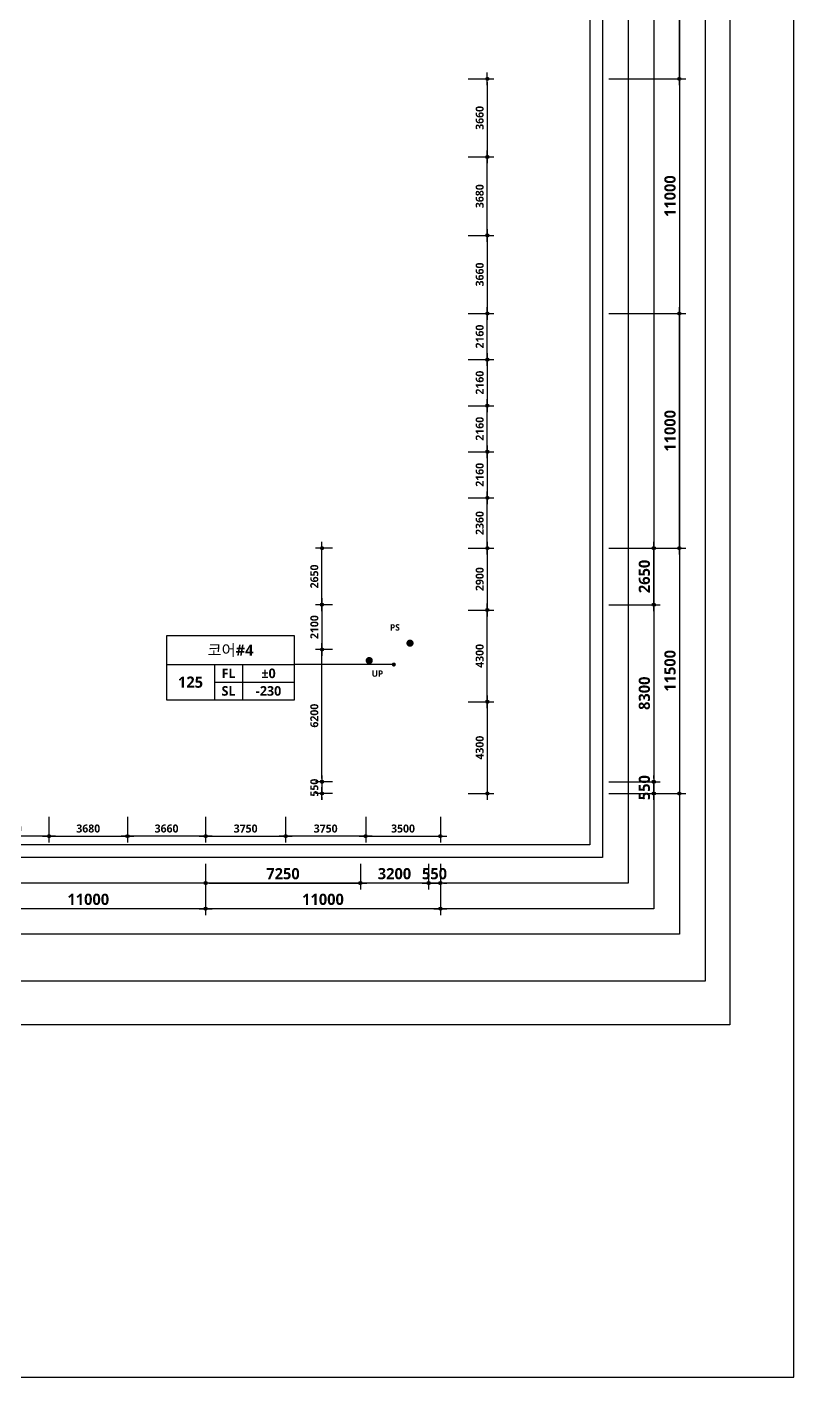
# Model space of a CAD drawing. Header units: millimetres. Extents: x -63924 to 190228206, y 0 to 456875599.
# Drawn here: x 142260 to 178200, y 252000 to 315280 of the extents above; entities that cross this region are included whole.
import ezdxf
from ezdxf.enums import TextEntityAlignment as Align

# ---------------------------------------------------------------- set-up
doc = ezdxf.new("R2010")
doc.units = ezdxf.units.MM
doc.header["$LTSCALE"] = 150
doc.header["$MEASUREMENT"] = 0
doc.header["$PDSIZE"] = -10
doc.layers.get('0').update_dxf_attribs({"linetype": 'CONTINUOUS'})
doc.layers.get('Defpoints').update_dxf_attribs({"color": 153, "linetype": 'CONTINUOUS'})
for name, color, linetype in [('A-ANNO-DIM', 4, 'CONTINUOUS'), ('A-ANNO-GRA1', 7, 'CONTINUOUS'), ('A-ANNO-TEXT1', 7, 'CONTINUOUS'), ('A-ANNO-TEXT2', 3, 'CONTINUOUS'), ('A-FLOR-MARK-ARCH', 1, 'CONTINUOUS'), ('A-ST-AXIS-DIM', 7, 'CONTINUOUS')]:
    doc.layers.add(name, color=color, linetype=linetype)
for name, color, linetype, plot in [('Defpoint', 161, 'CONTINUOUS', False), ('G(그리드1)', 185, 'CONTINUOUS', False), ('G(그리드2)', 235, 'CONTINUOUS', False)]:
    doc.layers.add(name, color=color, linetype=linetype, plot=plot)
doc.styles.add('2020음성 1차', font='')
doc.styles.add('SH_나눔', font='')
doc.styles.add('SH_대대리576', font='')
doc.styles.add('SH_진천_나눔', font='')
doc.styles.get('2020음성 1차').set_extended_font_data('NanumGothic', bold=True)
doc.styles.get('SH_나눔').set_extended_font_data('NanumGothic', bold=True)
doc.styles.get('SH_대대리576').set_extended_font_data('NanumGothic', bold=True)
doc.styles.get('SH_진천_나눔').set_extended_font_data('NanumGothic', bold=True)
doc.dimstyles.new('SHP 300', dxfattribs={"dimscale": 150, "dimtxt": 3.5, "dimasz": 1, "dimexe": 2, "dimexo": 2, "dimgap": 1, "dimtad": 1, "dimdec": 0, "dimzin": 0, "dimdsep": 46, "dimtxsty": 'SH_대대리576', "dimblk": 'DIMDOT', "dimcen": 0.09, "dimclrt": 3, "dimadec": 0, "dimazin": 1, "dimtfac": 1, "dimtdec": 0, "dimtix": 1, "dimtmove": 2, "dimatfit": 0, "dimldrblk": 'DIMDOT', "dimfxl": 1, "dimtolj": 1, "dimtzin": 0, "dimarcsym": 0})
doc.dimstyles.new('SHP300내부', dxfattribs={"dimscale": 150, "dimtxt": 2.5, "dimasz": 1, "dimexe": 2, "dimexo": 2, "dimgap": 1, "dimtad": 1, "dimdec": 0, "dimzin": 0, "dimdsep": 46, "dimtxsty": 'SH_대대리576', "dimblk": 'DIMDOT', "dimcen": 0.09, "dimclrd": 256, "dimclre": 256, "dimclrt": 3, "dimadec": 0, "dimazin": 1, "dimtfac": 1, "dimtdec": 0, "dimtix": 1, "dimtmove": 2, "dimatfit": 0, "dimldrblk": 'DIMDOT', "dimfxl": 1, "dimtolj": 1, "dimtzin": 0, "dimlwd": -1, "dimlwe": -1, "dimarcsym": 0})

# ---------------------------------------------------------------- blocks, each defined once
blk = doc.blocks.new('DIMDOT')
at = {"color": 0}
blk.add_line((-2, 0), (2, 0), dxfattribs=at)
for radius in [0.5, 0.25]:
    blk.add_circle((0, 0), radius, dxfattribs=at)
blk = doc.blocks.new('*D813')
at = {"layer": 'A-ANNO-DIM', "transparency": 16777216}
for p, q in [((146970, 278250), (146970, 277050)), ((150630, 278250), (150630, 277050)), ((150480, 277350), (147120, 277350))]:
    blk.add_line(p, q, dxfattribs=at)
at = {"layer": 'Defpoints', "color": 0, "transparency": 16777216}
for p in [(146970, 278550), (150630, 278550), (146970, 277350)]:
    blk.add_point(p, dxfattribs=at)
at = {"layer": 'A-ANNO-DIM', "linetype": 'ByBlock', "transparency": 16777216, "xscale": 150, "yscale": 150, "zscale": 150, "rotation": 180}
blk.add_blockref('DIMDOT', (146970, 277350), dxfattribs=at)
at = {"layer": 'A-ANNO-DIM', "linetype": 'ByBlock', "transparency": 16777216, "xscale": 150, "yscale": 150, "zscale": 150}
blk.add_blockref('DIMDOT', (150630, 277350), dxfattribs=at)
at = {"layer": 'A-ANNO-DIM', "color": 3, "transparency": 16777216, "insert": (148800, 277707), "char_height": 375, "attachment_point": 5, "style": 'SH_대대리576'}
blk.add_mtext('\\A1;3660', dxfattribs=at)
blk = doc.blocks.new('*D814')
at = {"layer": 'A-ANNO-DIM', "transparency": 16777216}
for p, q in [((143290, 278250), (143290, 277050)), ((146970, 278250), (146970, 277050)), ((143440, 277350), (146820, 277350))]:
    blk.add_line(p, q, dxfattribs=at)
at = {"layer": 'Defpoints', "color": 0, "transparency": 16777216}
for p in [(143290, 278550), (146970, 278550), (146970, 277350)]:
    blk.add_point(p, dxfattribs=at)
at = {"layer": 'A-ANNO-DIM', "linetype": 'ByBlock', "transparency": 16777216, "xscale": 150, "yscale": 150, "zscale": 150, "rotation": 180}
blk.add_blockref('DIMDOT', (143290, 277350), dxfattribs=at)
at = {"layer": 'A-ANNO-DIM', "linetype": 'ByBlock', "transparency": 16777216, "xscale": 150, "yscale": 150, "zscale": 150}
blk.add_blockref('DIMDOT', (146970, 277350), dxfattribs=at)
at = {"layer": 'A-ANNO-DIM', "color": 3, "transparency": 16777216, "insert": (145130, 277707), "char_height": 375, "attachment_point": 5, "style": 'SH_대대리576'}
blk.add_mtext('\\A1;3680', dxfattribs=at)
blk = doc.blocks.new('*D815')
at = {"layer": 'A-ANNO-DIM', "transparency": 16777216}
for p, q in [((139630, 278250), (139630, 277050)), ((143290, 278250), (143290, 277050)), ((143140, 277350), (139780, 277350))]:
    blk.add_line(p, q, dxfattribs=at)
at = {"layer": 'Defpoints', "color": 0, "transparency": 16777216}
for p in [(139630, 278550), (143290, 278550), (139630, 277350)]:
    blk.add_point(p, dxfattribs=at)
at = {"layer": 'A-ANNO-DIM', "linetype": 'ByBlock', "transparency": 16777216, "xscale": 150, "yscale": 150, "zscale": 150, "rotation": 180}
blk.add_blockref('DIMDOT', (139630, 277350), dxfattribs=at)
at = {"layer": 'A-ANNO-DIM', "linetype": 'ByBlock', "transparency": 16777216, "xscale": 150, "yscale": 150, "zscale": 150}
blk.add_blockref('DIMDOT', (143290, 277350), dxfattribs=at)
at = {"layer": 'A-ANNO-DIM', "color": 3, "transparency": 16777216, "insert": (141460, 277707), "char_height": 375, "attachment_point": 5, "style": 'SH_대대리576'}
blk.add_mtext('\\A1;3660', dxfattribs=at)
blk = doc.blocks.new('*D819')
at = {"layer": 'A-ST-AXIS-DIM', "color": 0, "lineweight": -2, "transparency": 16777216}
for p, q in [((139630, 276050), (139630, 273650)), ((150630, 276050), (150630, 273650)), ((150480, 273950), (139780, 273950))]:
    blk.add_line(p, q, dxfattribs=at)
at = {"layer": 'Defpoints', "color": 0, "transparency": 16777216}
for p in [(139630, 276350), (150630, 276350), (139630, 273950)]:
    blk.add_point(p, dxfattribs=at)
at = {"layer": 'A-ST-AXIS-DIM', "color": 0, "linetype": 'ByBlock', "lineweight": -2, "transparency": 16777216, "xscale": 150, "yscale": 150, "zscale": 150, "rotation": 180}
blk.add_blockref('DIMDOT', (139630, 273950), dxfattribs=at)
at = {"layer": 'A-ST-AXIS-DIM', "color": 0, "linetype": 'ByBlock', "lineweight": -2, "transparency": 16777216, "xscale": 150, "yscale": 150, "zscale": 150}
blk.add_blockref('DIMDOT', (150630, 273950), dxfattribs=at)
at = {"layer": 'A-ST-AXIS-DIM', "color": 3, "transparency": 16777216, "insert": (145130, 274388), "char_height": 525, "attachment_point": 5, "style": 'SH_대대리576'}
blk.add_mtext('\\A1;11000', dxfattribs=at)
blk = doc.blocks.new('*D820')
at = {"layer": 'A-ST-AXIS-DIM', "color": 0, "lineweight": -2, "transparency": 16777216}
for p, q in [((150630, 276050), (150630, 273650)), ((161630, 276050), (161630, 273650)), ((161480, 273950), (150780, 273950))]:
    blk.add_line(p, q, dxfattribs=at)
at = {"layer": 'Defpoints', "color": 0, "transparency": 16777216}
for p in [(150630, 276350), (161630, 276350), (150630, 273950)]:
    blk.add_point(p, dxfattribs=at)
at = {"layer": 'A-ST-AXIS-DIM', "color": 0, "linetype": 'ByBlock', "lineweight": -2, "transparency": 16777216, "xscale": 150, "yscale": 150, "zscale": 150, "rotation": 180}
blk.add_blockref('DIMDOT', (150630, 273950), dxfattribs=at)
at = {"layer": 'A-ST-AXIS-DIM', "color": 0, "linetype": 'ByBlock', "lineweight": -2, "transparency": 16777216, "xscale": 150, "yscale": 150, "zscale": 150}
blk.add_blockref('DIMDOT', (161630, 273950), dxfattribs=at)
at = {"layer": 'A-ST-AXIS-DIM', "color": 3, "transparency": 16777216, "insert": (156130, 274388), "char_height": 525, "attachment_point": 5, "style": 'SH_대대리576'}
blk.add_mtext('\\A1;11000', dxfattribs=at)
blk = doc.blocks.new('*D823')
at = {"layer": 'A-ST-AXIS-DIM', "color": 0, "lineweight": -2, "transparency": 16777216}
for p, q in [((169530, 290850), (173130, 290850)), ((172830, 290700), (172830, 279500)), ((169530, 279350), (173130, 279350))]:
    blk.add_line(p, q, dxfattribs=at)
at = {"layer": 'Defpoints', "color": 0, "transparency": 16777216}
for p in [(169230, 290850), (169230, 279350), (172830, 279350)]:
    blk.add_point(p, dxfattribs=at)
at = {"layer": 'A-ST-AXIS-DIM', "color": 0, "linetype": 'ByBlock', "lineweight": -2, "transparency": 16777216, "xscale": 150, "yscale": 150, "zscale": 150}
for p, rotation in [((172830, 290850), 90), ((172830, 279350), 270)]:
    blk.add_blockref('DIMDOT', p, dxfattribs=dict(at, rotation=rotation))
at = {"layer": 'A-ST-AXIS-DIM', "color": 3, "transparency": 16777216, "insert": (172391, 285100), "char_height": 525, "attachment_point": 5, "rotation": 90, "style": 'SH_대대리576'}
blk.add_mtext('\\A1;11500', dxfattribs=at)
blk = doc.blocks.new('*D824')
at = {"layer": 'A-ST-AXIS-DIM', "color": 0, "lineweight": -2, "transparency": 16777216}
for p, q in [((169530, 301850), (173130, 301850)), ((172830, 291000), (172830, 301700)), ((169530, 290850), (173130, 290850))]:
    blk.add_line(p, q, dxfattribs=at)
at = {"layer": 'Defpoints', "color": 0, "transparency": 16777216}
for p in [(169230, 301850), (172830, 301850), (169230, 290850)]:
    blk.add_point(p, dxfattribs=at)
at = {"layer": 'A-ST-AXIS-DIM', "color": 0, "linetype": 'ByBlock', "lineweight": -2, "transparency": 16777216, "xscale": 150, "yscale": 150, "zscale": 150}
for p, rotation in [((172830, 301850), 90), ((172830, 290850), 270)]:
    blk.add_blockref('DIMDOT', p, dxfattribs=dict(at, rotation=rotation))
at = {"layer": 'A-ST-AXIS-DIM', "color": 3, "transparency": 16777216, "insert": (172392, 296350), "char_height": 525, "attachment_point": 5, "rotation": 90, "style": 'SH_대대리576'}
blk.add_mtext('\\A1;11000', dxfattribs=at)
blk = doc.blocks.new('*D825')
at = {"layer": 'A-ST-AXIS-DIM', "color": 0, "lineweight": -2, "transparency": 16777216}
for p, q in [((169530, 312850), (173130, 312850)), ((172830, 312700), (172830, 302000)), ((169530, 301850), (173130, 301850))]:
    blk.add_line(p, q, dxfattribs=at)
at = {"layer": 'Defpoints', "color": 0, "transparency": 16777216}
for p in [(169230, 312850), (169230, 301850), (172830, 301850)]:
    blk.add_point(p, dxfattribs=at)
at = {"layer": 'A-ST-AXIS-DIM', "color": 0, "linetype": 'ByBlock', "lineweight": -2, "transparency": 16777216, "xscale": 150, "yscale": 150, "zscale": 150}
for p, rotation in [((172830, 312850), 90), ((172830, 301850), 270)]:
    blk.add_blockref('DIMDOT', p, dxfattribs=dict(at, rotation=rotation))
at = {"layer": 'A-ST-AXIS-DIM', "color": 3, "transparency": 16777216, "insert": (172392, 307350), "char_height": 525, "attachment_point": 5, "rotation": 90, "style": 'SH_대대리576'}
blk.add_mtext('\\A1;11000', dxfattribs=at)
blk = doc.blocks.new('*D826')
at = {"layer": 'A-ST-AXIS-DIM', "color": 0, "lineweight": -2, "transparency": 16777216}
for p, q in [((169530, 323850), (173130, 323850)), ((172830, 313000), (172830, 323700)), ((169530, 312850), (173130, 312850))]:
    blk.add_line(p, q, dxfattribs=at)
at = {"layer": 'Defpoints', "color": 0, "transparency": 16777216}
for p in [(169230, 323850), (172830, 323850), (169230, 312850)]:
    blk.add_point(p, dxfattribs=at)
at = {"layer": 'A-ST-AXIS-DIM', "color": 0, "linetype": 'ByBlock', "lineweight": -2, "transparency": 16777216, "xscale": 150, "yscale": 150, "zscale": 150}
for p, rotation in [((172830, 323850), 90), ((172830, 312850), 270)]:
    blk.add_blockref('DIMDOT', p, dxfattribs=dict(at, rotation=rotation))
at = {"layer": 'A-ST-AXIS-DIM', "color": 3, "transparency": 16777216, "insert": (172392, 318350), "char_height": 525, "attachment_point": 5, "rotation": 90, "style": 'SH_대대리576'}
blk.add_mtext('\\A1;11000', dxfattribs=at)
blk = doc.blocks.new('*D835')
at = {"layer": 'A-ANNO-DIM', "transparency": 16777216}
for p, q in [((162930, 301850), (164130, 301850)), ((163830, 299840), (163830, 301700)), ((162930, 299690), (164130, 299690))]:
    blk.add_line(p, q, dxfattribs=at)
at = {"layer": 'Defpoints', "color": 0, "transparency": 16777216}
for p in [(162630, 301850), (163830, 301850), (162630, 299690)]:
    blk.add_point(p, dxfattribs=at)
at = {"layer": 'A-ANNO-DIM', "linetype": 'ByBlock', "transparency": 16777216, "xscale": 150, "yscale": 150, "zscale": 150}
for p, rotation in [((163830, 301850), 90), ((163830, 299690), 270)]:
    blk.add_blockref('DIMDOT', p, dxfattribs=dict(at, rotation=rotation))
at = {"layer": 'A-ANNO-DIM', "color": 3, "transparency": 16777216, "insert": (163473, 300770), "char_height": 375, "attachment_point": 5, "rotation": 90, "style": 'SH_대대리576'}
blk.add_mtext('\\A1;2160', dxfattribs=at)
blk = doc.blocks.new('*D836')
at = {"layer": 'A-ANNO-DIM', "transparency": 16777216}
for p, q in [((162930, 312850), (164130, 312850)), ((163830, 312700), (163830, 309340)), ((162930, 309190), (164130, 309190))]:
    blk.add_line(p, q, dxfattribs=at)
at = {"layer": 'Defpoints', "color": 0, "transparency": 16777216}
for p in [(162630, 312850), (162630, 309190), (163830, 309190)]:
    blk.add_point(p, dxfattribs=at)
at = {"layer": 'A-ANNO-DIM', "linetype": 'ByBlock', "transparency": 16777216, "xscale": 150, "yscale": 150, "zscale": 150}
for p, rotation in [((163830, 312850), 90), ((163830, 309190), 270)]:
    blk.add_blockref('DIMDOT', p, dxfattribs=dict(at, rotation=rotation))
at = {"layer": 'A-ANNO-DIM', "color": 3, "transparency": 16777216, "insert": (163473, 311020), "char_height": 375, "attachment_point": 5, "rotation": 90, "style": 'SH_대대리576'}
blk.add_mtext('\\A1;3660', dxfattribs=at)
blk = doc.blocks.new('*D837')
at = {"layer": 'A-ANNO-DIM', "transparency": 16777216}
for p, q in [((162930, 309190), (164130, 309190)), ((163830, 305660), (163830, 309040)), ((162930, 305510), (164130, 305510))]:
    blk.add_line(p, q, dxfattribs=at)
at = {"layer": 'Defpoints', "color": 0, "transparency": 16777216}
for p in [(162630, 309190), (163830, 309190), (162630, 305510)]:
    blk.add_point(p, dxfattribs=at)
at = {"layer": 'A-ANNO-DIM', "linetype": 'ByBlock', "transparency": 16777216, "xscale": 150, "yscale": 150, "zscale": 150}
for p, rotation in [((163830, 309190), 90), ((163830, 305510), 270)]:
    blk.add_blockref('DIMDOT', p, dxfattribs=dict(at, rotation=rotation))
at = {"layer": 'A-ANNO-DIM', "color": 3, "transparency": 16777216, "insert": (163473, 307350), "char_height": 375, "attachment_point": 5, "rotation": 90, "style": 'SH_대대리576'}
blk.add_mtext('\\A1;3680', dxfattribs=at)
blk = doc.blocks.new('*D838')
at = {"layer": 'A-ANNO-DIM', "transparency": 16777216}
for p, q in [((162930, 305510), (164130, 305510)), ((163830, 305360), (163830, 302000)), ((162930, 301850), (164130, 301850))]:
    blk.add_line(p, q, dxfattribs=at)
at = {"layer": 'Defpoints', "color": 0, "transparency": 16777216}
for p in [(162630, 305510), (162630, 301850), (163830, 301850)]:
    blk.add_point(p, dxfattribs=at)
at = {"layer": 'A-ANNO-DIM', "linetype": 'ByBlock', "transparency": 16777216, "xscale": 150, "yscale": 150, "zscale": 150}
for p, rotation in [((163830, 305510), 90), ((163830, 301850), 270)]:
    blk.add_blockref('DIMDOT', p, dxfattribs=dict(at, rotation=rotation))
at = {"layer": 'A-ANNO-DIM', "color": 3, "transparency": 16777216, "insert": (163473, 303680), "char_height": 375, "attachment_point": 5, "rotation": 90, "style": 'SH_대대리576'}
blk.add_mtext('\\A1;3660', dxfattribs=at)
blk = doc.blocks.new('*D839')
at = {"layer": 'A-ANNO-DIM', "transparency": 16777216}
for p, q in [((162930, 290850), (164130, 290850)), ((163830, 290700), (163830, 288100)), ((162930, 287950), (164130, 287950))]:
    blk.add_line(p, q, dxfattribs=at)
at = {"layer": 'Defpoints', "color": 0, "transparency": 16777216}
for p in [(162630, 290850), (162630, 287950), (163830, 287950)]:
    blk.add_point(p, dxfattribs=at)
at = {"layer": 'A-ANNO-DIM', "linetype": 'ByBlock', "transparency": 16777216, "xscale": 150, "yscale": 150, "zscale": 150}
for p, rotation in [((163830, 290850), 90), ((163830, 287950), 270)]:
    blk.add_blockref('DIMDOT', p, dxfattribs=dict(at, rotation=rotation))
at = {"layer": 'A-ANNO-DIM', "color": 3, "transparency": 16777216, "insert": (163473, 289400), "char_height": 375, "attachment_point": 5, "rotation": 90, "style": 'SH_대대리576'}
blk.add_mtext('\\A1;2900', dxfattribs=at)
blk = doc.blocks.new('*D840')
at = {"layer": 'A-ANNO-DIM', "transparency": 16777216}
for p, q in [((162930, 287950), (164130, 287950)), ((163830, 283800), (163830, 287800)), ((162930, 283650), (164130, 283650))]:
    blk.add_line(p, q, dxfattribs=at)
at = {"layer": 'Defpoints', "color": 0, "transparency": 16777216}
for p in [(162630, 287950), (163830, 287950), (162630, 283650)]:
    blk.add_point(p, dxfattribs=at)
at = {"layer": 'A-ANNO-DIM', "linetype": 'ByBlock', "transparency": 16777216, "xscale": 150, "yscale": 150, "zscale": 150}
for p, rotation in [((163830, 287950), 90), ((163830, 283650), 270)]:
    blk.add_blockref('DIMDOT', p, dxfattribs=dict(at, rotation=rotation))
at = {"layer": 'A-ANNO-DIM', "color": 3, "transparency": 16777216, "insert": (163473, 285800), "char_height": 375, "attachment_point": 5, "rotation": 90, "style": 'SH_대대리576'}
blk.add_mtext('\\A1;4300', dxfattribs=at)
blk = doc.blocks.new('*D841')
at = {"layer": 'A-ANNO-DIM', "transparency": 16777216}
for p, q in [((162930, 283650), (164130, 283650)), ((163830, 283500), (163830, 279500)), ((162930, 279350), (164130, 279350))]:
    blk.add_line(p, q, dxfattribs=at)
at = {"layer": 'Defpoints', "color": 0, "transparency": 16777216}
for p in [(162630, 283650), (162630, 279350), (163830, 279350)]:
    blk.add_point(p, dxfattribs=at)
at = {"layer": 'A-ANNO-DIM', "linetype": 'ByBlock', "transparency": 16777216, "xscale": 150, "yscale": 150, "zscale": 150}
for p, rotation in [((163830, 283650), 90), ((163830, 279350), 270)]:
    blk.add_blockref('DIMDOT', p, dxfattribs=dict(at, rotation=rotation))
at = {"layer": 'A-ANNO-DIM', "color": 3, "transparency": 16777216, "insert": (163473, 281500), "char_height": 375, "attachment_point": 5, "rotation": 90, "style": 'SH_대대리576'}
blk.add_mtext('\\A1;4300', dxfattribs=at)
blk = doc.blocks.new('*D842')
at = {"layer": 'A-ANNO-DIM', "transparency": 16777216}
for p, q in [((150630, 278250), (150630, 277050)), ((154380, 278250), (154380, 277050)), ((150780, 277350), (154230, 277350))]:
    blk.add_line(p, q, dxfattribs=at)
at = {"layer": 'Defpoints', "color": 0, "transparency": 16777216}
for p in [(150630, 278550), (154380, 278550), (154380, 277350)]:
    blk.add_point(p, dxfattribs=at)
at = {"layer": 'A-ANNO-DIM', "linetype": 'ByBlock', "transparency": 16777216, "xscale": 150, "yscale": 150, "zscale": 150, "rotation": 180}
blk.add_blockref('DIMDOT', (150630, 277350), dxfattribs=at)
at = {"layer": 'A-ANNO-DIM', "linetype": 'ByBlock', "transparency": 16777216, "xscale": 150, "yscale": 150, "zscale": 150}
blk.add_blockref('DIMDOT', (154380, 277350), dxfattribs=at)
at = {"layer": 'A-ANNO-DIM', "color": 3, "transparency": 16777216, "insert": (152505, 277707), "char_height": 375, "attachment_point": 5, "style": 'SH_대대리576'}
blk.add_mtext('\\A1;3750', dxfattribs=at)
blk = doc.blocks.new('*D843')
at = {"layer": 'A-ANNO-DIM', "transparency": 16777216}
for p, q in [((154380, 278250), (154380, 277050)), ((158130, 278250), (158130, 277050)), ((157980, 277350), (154530, 277350))]:
    blk.add_line(p, q, dxfattribs=at)
at = {"layer": 'Defpoints', "color": 0, "transparency": 16777216}
for p in [(154380, 278550), (158130, 278550), (154380, 277350)]:
    blk.add_point(p, dxfattribs=at)
at = {"layer": 'A-ANNO-DIM', "linetype": 'ByBlock', "transparency": 16777216, "xscale": 150, "yscale": 150, "zscale": 150, "rotation": 180}
blk.add_blockref('DIMDOT', (154380, 277350), dxfattribs=at)
at = {"layer": 'A-ANNO-DIM', "linetype": 'ByBlock', "transparency": 16777216, "xscale": 150, "yscale": 150, "zscale": 150}
blk.add_blockref('DIMDOT', (158130, 277350), dxfattribs=at)
at = {"layer": 'A-ANNO-DIM', "color": 3, "transparency": 16777216, "insert": (156255, 277707), "char_height": 375, "attachment_point": 5, "style": 'SH_대대리576'}
blk.add_mtext('\\A1;3750', dxfattribs=at)
blk = doc.blocks.new('*D844')
at = {"layer": 'A-ANNO-DIM', "transparency": 16777216}
for p, q in [((158130, 278250), (158130, 277050)), ((161630, 278250), (161630, 277050)), ((158280, 277350), (161480, 277350))]:
    blk.add_line(p, q, dxfattribs=at)
at = {"layer": 'Defpoints', "color": 0, "transparency": 16777216}
for p in [(158130, 278550), (161630, 278550), (161630, 277350)]:
    blk.add_point(p, dxfattribs=at)
at = {"layer": 'A-ANNO-DIM', "linetype": 'ByBlock', "transparency": 16777216, "xscale": 150, "yscale": 150, "zscale": 150, "rotation": 180}
blk.add_blockref('DIMDOT', (158130, 277350), dxfattribs=at)
at = {"layer": 'A-ANNO-DIM', "linetype": 'ByBlock', "transparency": 16777216, "xscale": 150, "yscale": 150, "zscale": 150}
blk.add_blockref('DIMDOT', (161630, 277350), dxfattribs=at)
at = {"layer": 'A-ANNO-DIM', "color": 3, "transparency": 16777216, "insert": (159880, 277707), "char_height": 375, "attachment_point": 5, "style": 'SH_대대리576'}
blk.add_mtext('\\A1;3500', dxfattribs=at)
blk = doc.blocks.new('*D858')
at = {"layer": 'A-ST-AXIS-DIM', "color": 0, "lineweight": -2, "transparency": 16777216}
for p, q in [((169530, 279900), (171930, 279900)), ((171630, 280050), (171630, 280200)), ((171630, 279350), (171630, 279900)), ((169530, 279350), (171930, 279350)), ((171630, 279200), (171630, 279050))]:
    blk.add_line(p, q, dxfattribs=at)
at = {"layer": 'Defpoints', "color": 0, "transparency": 16777216}
for p in [(169230, 279900), (171630, 279900), (169230, 279350)]:
    blk.add_point(p, dxfattribs=at)
at = {"layer": 'A-ST-AXIS-DIM', "color": 0, "linetype": 'ByBlock', "lineweight": -2, "transparency": 16777216, "xscale": 150, "yscale": 150, "zscale": 150}
for p, rotation in [((171630, 279900), 270), ((171630, 279350), 90)]:
    blk.add_blockref('DIMDOT', p, dxfattribs=dict(at, rotation=rotation))
at = {"layer": 'A-ST-AXIS-DIM', "color": 3, "transparency": 16777216, "insert": (171191, 279625), "char_height": 525, "attachment_point": 5, "rotation": 90, "style": 'SH_대대리576'}
blk.add_mtext('\\A1;550', dxfattribs=at)
blk = doc.blocks.new('*D859')
at = {"layer": 'A-ST-AXIS-DIM', "color": 0, "lineweight": -2, "transparency": 16777216}
for p, q in [((169530, 288200), (171930, 288200)), ((171630, 288050), (171630, 280050)), ((169530, 279900), (171930, 279900))]:
    blk.add_line(p, q, dxfattribs=at)
at = {"layer": 'Defpoints', "color": 0, "transparency": 16777216}
for p in [(169230, 288200), (169230, 279900), (171630, 279900)]:
    blk.add_point(p, dxfattribs=at)
at = {"layer": 'A-ST-AXIS-DIM', "color": 0, "linetype": 'ByBlock', "lineweight": -2, "transparency": 16777216, "xscale": 150, "yscale": 150, "zscale": 150}
for p, rotation in [((171630, 288200), 90), ((171630, 279900), 270)]:
    blk.add_blockref('DIMDOT', p, dxfattribs=dict(at, rotation=rotation))
at = {"layer": 'A-ST-AXIS-DIM', "color": 3, "transparency": 16777216, "insert": (171190, 284050), "char_height": 525, "attachment_point": 5, "rotation": 90, "style": 'SH_대대리576'}
blk.add_mtext('\\A1;8300', dxfattribs=at)
blk = doc.blocks.new('*D860')
at = {"layer": 'A-ST-AXIS-DIM', "color": 0, "lineweight": -2, "transparency": 16777216}
for p, q in [((169530, 290850), (171930, 290850)), ((171630, 288350), (171630, 290700)), ((169530, 288200), (171930, 288200))]:
    blk.add_line(p, q, dxfattribs=at)
at = {"layer": 'Defpoints', "color": 0, "transparency": 16777216}
for p in [(169230, 290850), (171630, 290850), (169230, 288200)]:
    blk.add_point(p, dxfattribs=at)
at = {"layer": 'A-ST-AXIS-DIM', "color": 0, "linetype": 'ByBlock', "lineweight": -2, "transparency": 16777216, "xscale": 150, "yscale": 150, "zscale": 150}
for p, rotation in [((171630, 290850), 90), ((171630, 288200), 270)]:
    blk.add_blockref('DIMDOT', p, dxfattribs=dict(at, rotation=rotation))
at = {"layer": 'A-ST-AXIS-DIM', "color": 3, "transparency": 16777216, "insert": (171190, 289525), "char_height": 525, "attachment_point": 5, "rotation": 90, "style": 'SH_대대리576'}
blk.add_mtext('\\A1;2650', dxfattribs=at)
blk = doc.blocks.new('*D861')
at = {"layer": 'A-ANNO-DIM', "transparency": 16777216}
for p, q in [((156580, 286100), (155780, 286100)), ((156080, 280050), (156080, 285950)), ((156580, 279900), (155780, 279900))]:
    blk.add_line(p, q, dxfattribs=at)
at = {"layer": 'Defpoints', "color": 0, "transparency": 16777216}
for p in [(156080, 286100), (156880, 286100), (156880, 279900)]:
    blk.add_point(p, dxfattribs=at)
at = {"layer": 'A-ANNO-DIM', "linetype": 'ByBlock', "transparency": 16777216, "xscale": 150, "yscale": 150, "zscale": 150}
for p, rotation in [((156080, 286100), 90), ((156080, 279900), 270)]:
    blk.add_blockref('DIMDOT', p, dxfattribs=dict(at, rotation=rotation))
at = {"layer": 'A-ANNO-DIM', "color": 3, "transparency": 16777216, "insert": (155723, 283000), "char_height": 375, "attachment_point": 5, "rotation": 90, "style": 'SH_대대리576'}
blk.add_mtext('\\A1;6200', dxfattribs=at)
blk = doc.blocks.new('*D862')
at = {"layer": 'A-ANNO-DIM', "transparency": 16777216}
for p, q in [((156580, 288200), (155780, 288200)), ((156080, 288050), (156080, 286250)), ((156580, 286100), (155780, 286100))]:
    blk.add_line(p, q, dxfattribs=at)
at = {"layer": 'Defpoints', "color": 0, "transparency": 16777216}
for p in [(156880, 288200), (156080, 286100), (156880, 286100)]:
    blk.add_point(p, dxfattribs=at)
at = {"layer": 'A-ANNO-DIM', "linetype": 'ByBlock', "transparency": 16777216, "xscale": 150, "yscale": 150, "zscale": 150}
for p, rotation in [((156080, 288200), 90), ((156080, 286100), 270)]:
    blk.add_blockref('DIMDOT', p, dxfattribs=dict(at, rotation=rotation))
at = {"layer": 'A-ANNO-DIM', "color": 3, "transparency": 16777216, "insert": (155724, 287150), "char_height": 375, "attachment_point": 5, "rotation": 90, "style": 'SH_대대리576'}
blk.add_mtext('\\A1;2100', dxfattribs=at)
blk = doc.blocks.new('*D863')
at = {"layer": 'A-ANNO-DIM', "transparency": 16777216}
for p, q in [((156580, 279900), (155780, 279900)), ((156080, 280050), (156080, 280200)), ((156080, 279900), (156080, 279350)), ((156580, 279350), (155780, 279350)), ((156080, 279200), (156080, 279050))]:
    blk.add_line(p, q, dxfattribs=at)
at = {"layer": 'Defpoints', "color": 0, "transparency": 16777216}
for p in [(156880, 279900), (156080, 279350), (156880, 279350)]:
    blk.add_point(p, dxfattribs=at)
at = {"layer": 'A-ANNO-DIM', "linetype": 'ByBlock', "transparency": 16777216, "xscale": 150, "yscale": 150, "zscale": 150}
for p, rotation in [((156080, 279900), 270), ((156080, 279350), 90)]:
    blk.add_blockref('DIMDOT', p, dxfattribs=dict(at, rotation=rotation))
at = {"layer": 'A-ANNO-DIM', "color": 3, "transparency": 16777216, "insert": (155724, 279625), "char_height": 375, "attachment_point": 5, "rotation": 90, "style": 'SH_대대리576'}
blk.add_mtext('\\A1;550', dxfattribs=at)
blk = doc.blocks.new('*D864')
at = {"layer": 'A-ANNO-DIM', "transparency": 16777216}
for p, q in [((156580, 290850), (155780, 290850)), ((156080, 288350), (156080, 290700)), ((156580, 288200), (155780, 288200))]:
    blk.add_line(p, q, dxfattribs=at)
at = {"layer": 'Defpoints', "color": 0, "transparency": 16777216}
for p in [(156080, 290850), (156880, 290850), (156880, 288200)]:
    blk.add_point(p, dxfattribs=at)
at = {"layer": 'A-ANNO-DIM', "linetype": 'ByBlock', "transparency": 16777216, "xscale": 150, "yscale": 150, "zscale": 150}
for p, rotation in [((156080, 290850), 90), ((156080, 288200), 270)]:
    blk.add_blockref('DIMDOT', p, dxfattribs=dict(at, rotation=rotation))
at = {"layer": 'A-ANNO-DIM', "color": 3, "transparency": 16777216, "insert": (155723, 289525), "char_height": 375, "attachment_point": 5, "rotation": 90, "style": 'SH_대대리576'}
blk.add_mtext('\\A1;2650', dxfattribs=at)
blk = doc.blocks.new('*D1275')
at = {"layer": 'A-ST-AXIS-DIM', "color": 0, "lineweight": -2, "transparency": 16777216}
for p, q in [((161080, 276050), (161080, 274850)), ((161630, 276050), (161630, 274850)), ((160930, 275150), (160780, 275150)), ((161080, 275150), (161630, 275150)), ((161780, 275150), (161930, 275150))]:
    blk.add_line(p, q, dxfattribs=at)
at = {"layer": 'Defpoints', "color": 0, "transparency": 16777216}
for p in [(161080, 276350), (161630, 276350), (161630, 275150)]:
    blk.add_point(p, dxfattribs=at)
at = {"layer": 'A-ST-AXIS-DIM', "color": 0, "linetype": 'ByBlock', "lineweight": -2, "transparency": 16777216, "xscale": 150, "yscale": 150, "zscale": 150}
blk.add_blockref('DIMDOT', (161080, 275150), dxfattribs=at)
at = {"layer": 'A-ST-AXIS-DIM', "color": 0, "linetype": 'ByBlock', "lineweight": -2, "transparency": 16777216, "xscale": 150, "yscale": 150, "zscale": 150, "rotation": 180}
blk.add_blockref('DIMDOT', (161630, 275150), dxfattribs=at)
at = {"layer": 'A-ST-AXIS-DIM', "color": 3, "transparency": 16777216, "insert": (161355, 275589), "char_height": 525, "attachment_point": 5, "style": 'SH_대대리576'}
blk.add_mtext('\\A1;550', dxfattribs=at)
blk = doc.blocks.new('*D1276')
at = {"layer": 'A-ST-AXIS-DIM', "color": 0, "lineweight": -2, "transparency": 16777216}
for p, q in [((157880, 276050), (157880, 274850)), ((161080, 276050), (161080, 274850)), ((160930, 275150), (158030, 275150))]:
    blk.add_line(p, q, dxfattribs=at)
at = {"layer": 'Defpoints', "color": 0, "transparency": 16777216}
for p in [(157880, 276350), (161080, 276350), (157880, 275150)]:
    blk.add_point(p, dxfattribs=at)
at = {"layer": 'A-ST-AXIS-DIM', "color": 0, "linetype": 'ByBlock', "lineweight": -2, "transparency": 16777216, "xscale": 150, "yscale": 150, "zscale": 150, "rotation": 180}
blk.add_blockref('DIMDOT', (157880, 275150), dxfattribs=at)
at = {"layer": 'A-ST-AXIS-DIM', "color": 0, "linetype": 'ByBlock', "lineweight": -2, "transparency": 16777216, "xscale": 150, "yscale": 150, "zscale": 150}
blk.add_blockref('DIMDOT', (161080, 275150), dxfattribs=at)
at = {"layer": 'A-ST-AXIS-DIM', "color": 3, "transparency": 16777216, "insert": (159480, 275590), "char_height": 525, "attachment_point": 5, "style": 'SH_대대리576'}
blk.add_mtext('\\A1;3200', dxfattribs=at)
blk = doc.blocks.new('*D1277')
at = {"layer": 'A-ST-AXIS-DIM', "color": 0, "lineweight": -2, "transparency": 16777216}
for p, q in [((150630, 276050), (150630, 274850)), ((157880, 276050), (157880, 274850)), ((150780, 275150), (157730, 275150))]:
    blk.add_line(p, q, dxfattribs=at)
at = {"layer": 'Defpoints', "color": 0, "transparency": 16777216}
for p in [(150630, 276350), (157880, 276350), (157880, 275150)]:
    blk.add_point(p, dxfattribs=at)
at = {"layer": 'A-ST-AXIS-DIM', "color": 0, "linetype": 'ByBlock', "lineweight": -2, "transparency": 16777216, "xscale": 150, "yscale": 150, "zscale": 150, "rotation": 180}
blk.add_blockref('DIMDOT', (150630, 275150), dxfattribs=at)
at = {"layer": 'A-ST-AXIS-DIM', "color": 0, "linetype": 'ByBlock', "lineweight": -2, "transparency": 16777216, "xscale": 150, "yscale": 150, "zscale": 150}
blk.add_blockref('DIMDOT', (157880, 275150), dxfattribs=at)
at = {"layer": 'A-ST-AXIS-DIM', "color": 3, "transparency": 16777216, "insert": (154255, 275589), "char_height": 525, "attachment_point": 5, "style": 'SH_대대리576'}
blk.add_mtext('\\A1;7250', dxfattribs=at)
blk = doc.blocks.new('G$C9D92D8A7')
at = {"layer": 'A-ANNO-GRA1'}
for p, q in [((0, 11), (40, 11)), ((15, 11), (15, 0)), ((23.75, 11), (23.75, 0)), ((15, 5.5), (40, 5.5))]:
    blk.add_line(p, q, dxfattribs=at)
blk.add_lwpolyline([(0, 20), (0, 0), (40, 0), (40, 20)], close=True, dxfattribs=at)
at = {"style": '2020음성 1차'}
for tag, height, p in [('실명', 3.5, (20, 15.5)), ('마감레벨', 3, (31.875, 8.25)), ('실번호', 3.5, (7.5, 5.5)), ('구조레벨', 3, (31.875, 2.75))]:
    blk.add_attdef(tag, text='', height=height, dxfattribs=at).set_placement(p, align=Align.MIDDLE_CENTER)
at = {"layer": 'A-ANNO-TEXT1', "style": 'SH_나눔'}
for s, p in [('FL', (19.375, 8.25)), ('SL', (19.375, 2.75))]:
    blk.add_text(s, height=3, dxfattribs=at).set_placement(p, align=Align.MIDDLE)
blk = doc.blocks.new('*D1682')
at = {"layer": 'A-ANNO-DIM', "transparency": 16777216}
for p, q in [((162930, 299690), (164130, 299690)), ((163830, 299540), (163830, 297680)), ((162930, 297530), (164130, 297530))]:
    blk.add_line(p, q, dxfattribs=at)
at = {"layer": 'Defpoints', "color": 0, "transparency": 16777216}
for p in [(162630, 299690), (162630, 297530), (163830, 297530)]:
    blk.add_point(p, dxfattribs=at)
at = {"layer": 'A-ANNO-DIM', "linetype": 'ByBlock', "transparency": 16777216, "xscale": 150, "yscale": 150, "zscale": 150}
for p, rotation in [((163830, 299690), 90), ((163830, 297530), 270)]:
    blk.add_blockref('DIMDOT', p, dxfattribs=dict(at, rotation=rotation))
at = {"layer": 'A-ANNO-DIM', "color": 3, "transparency": 16777216, "insert": (163473, 298610), "char_height": 375, "attachment_point": 5, "rotation": 90, "style": 'SH_대대리576'}
blk.add_mtext('\\A1;2160', dxfattribs=at)
blk = doc.blocks.new('*D1683')
at = {"layer": 'A-ANNO-DIM', "transparency": 16777216}
for p, q in [((162930, 297530), (164130, 297530)), ((163830, 295520), (163830, 297380)), ((162930, 295370), (164130, 295370))]:
    blk.add_line(p, q, dxfattribs=at)
at = {"layer": 'Defpoints', "color": 0, "transparency": 16777216}
for p in [(162630, 297530), (163830, 297530), (162630, 295370)]:
    blk.add_point(p, dxfattribs=at)
at = {"layer": 'A-ANNO-DIM', "linetype": 'ByBlock', "transparency": 16777216, "xscale": 150, "yscale": 150, "zscale": 150}
for p, rotation in [((163830, 297530), 90), ((163830, 295370), 270)]:
    blk.add_blockref('DIMDOT', p, dxfattribs=dict(at, rotation=rotation))
at = {"layer": 'A-ANNO-DIM', "color": 3, "transparency": 16777216, "insert": (163473, 296450), "char_height": 375, "attachment_point": 5, "rotation": 90, "style": 'SH_대대리576'}
blk.add_mtext('\\A1;2160', dxfattribs=at)
blk = doc.blocks.new('*D1684')
at = {"layer": 'A-ANNO-DIM', "transparency": 16777216}
for p, q in [((162930, 295370), (164130, 295370)), ((163830, 295220), (163830, 293360)), ((162930, 293210), (164130, 293210))]:
    blk.add_line(p, q, dxfattribs=at)
at = {"layer": 'Defpoints', "color": 0, "transparency": 16777216}
for p in [(162630, 295370), (162630, 293210), (163830, 293210)]:
    blk.add_point(p, dxfattribs=at)
at = {"layer": 'A-ANNO-DIM', "linetype": 'ByBlock', "transparency": 16777216, "xscale": 150, "yscale": 150, "zscale": 150}
for p, rotation in [((163830, 295370), 90), ((163830, 293210), 270)]:
    blk.add_blockref('DIMDOT', p, dxfattribs=dict(at, rotation=rotation))
at = {"layer": 'A-ANNO-DIM', "color": 3, "transparency": 16777216, "insert": (163473, 294290), "char_height": 375, "attachment_point": 5, "rotation": 90, "style": 'SH_대대리576'}
blk.add_mtext('\\A1;2160', dxfattribs=at)
blk = doc.blocks.new('*D1685')
at = {"layer": 'A-ANNO-DIM', "transparency": 16777216}
for p, q in [((162930, 293210), (164130, 293210)), ((163830, 291000), (163830, 293060)), ((162930, 290850), (164130, 290850))]:
    blk.add_line(p, q, dxfattribs=at)
at = {"layer": 'Defpoints', "color": 0, "transparency": 16777216}
for p in [(162630, 293210), (163830, 293210), (162630, 290850)]:
    blk.add_point(p, dxfattribs=at)
at = {"layer": 'A-ANNO-DIM', "linetype": 'ByBlock', "transparency": 16777216, "xscale": 150, "yscale": 150, "zscale": 150}
for p, rotation in [((163830, 293210), 90), ((163830, 290850), 270)]:
    blk.add_blockref('DIMDOT', p, dxfattribs=dict(at, rotation=rotation))
at = {"layer": 'A-ANNO-DIM', "color": 3, "transparency": 16777216, "insert": (163473, 292030), "char_height": 375, "attachment_point": 5, "rotation": 90, "style": 'SH_대대리576'}
blk.add_mtext('\\A1;2360', dxfattribs=at)

msp = doc.modelspace()

# ---------------------------------------------------------------- linework, layer by layer
msp.add_lwpolyline([(159450, 285396.3), (154796.3, 285396.3)])
at = {"const_width": 93.8}
msp.add_lwpolyline([(159450, 285443.1, 1), (159450, 285349.4, 1)], format="xyb", close=True, dxfattribs=at)
at = {"layer": 'A-FLOR-MARK-ARCH', "const_width": 168.8}
for points in [[(160122.9, 286395.3, 1), (160291.6, 286395.3, 1)], [(158211.6, 285583, 1), (158380.4, 285583, 1)]]:
    msp.add_lwpolyline(points, format="xyb", close=True, dxfattribs=at)
at = {"layer": 'Defpoint'}
for points in [[(89100, 252000), (178200, 252000), (178200, 378000), (89100, 378000)], [(92100, 375000), (175200, 375000), (175200, 268500), (92100, 268500)]]:
    msp.add_lwpolyline(points, close=True, dxfattribs=at)
at = {"layer": 'G(그리드1)'}
for points in [[(174030, 270550), (95830, 270550), (95830, 371950), (174030, 371950)], [(172830, 272750), (97030, 272750), (97030, 370750), (172830, 370750)], [(171630, 273950), (98230, 273950), (98230, 369550), (171630, 369550)], [(170430, 275150), (99430, 275150), (99430, 368350), (170430, 368350)], [(169230, 276350), (100630, 276350), (100630, 367150), (169230, 367150)]]:
    msp.add_lwpolyline(points, close=True, dxfattribs=at)
at = {"layer": 'G(그리드2)'}
msp.add_lwpolyline([(168630, 276950), (101230, 276950), (101230, 366550), (168630, 366550)], close=True, dxfattribs=at)

# ---------------------------------------------------------------- block references
at = {"layer": 'A-ANNO-TEXT1'}
ref = msp.add_blockref('G$C9D92D8A7', (148796.3, 283746.3), dxfattribs=dict(at, xscale=150, yscale=150, zscale=150))
ref.add_attrib('실명', '코어#4', dxfattribs={"layer": 'A-ANNO-TEXT2', "height": 525, "style": '2020음성 1차'}).set_placement((151796.3, 286071.3, 206000), align=Align.MIDDLE_CENTER)
ref.add_attrib('실번호', '125', dxfattribs={"layer": 'A-ANNO-TEXT2', "height": 525, "style": '2020음성 1차'}).set_placement((149921.3, 284571.3, 206000), align=Align.MIDDLE_CENTER)
ref.add_attrib('마감레벨', '%%p0', dxfattribs={"height": 450, "style": '2020음성 1차'}).set_placement((153577.5, 284983.8, 206000), align=Align.MIDDLE_CENTER)
ref.add_attrib('구조레벨', '-230', dxfattribs={"height": 450, "style": '2020음성 1차'}).set_placement((153577.5, 284158.8, 206000), align=Align.MIDDLE_CENTER)

# ---------------------------------------------------------------- texts
at = {"layer": 'A-ANNO-TEXT1', "style": 'SH_진천_나눔'}
for s, p in [('PS', (159499.9, 287137.7)), ('UP', (158680, 284970))]:
    msp.add_text(s, height=300, dxfattribs=at).set_placement(p, align=Align.MIDDLE)

# ---------------------------------------------------------------- dimensions: what is measured, and where the dimension line sits
at = {"layer": 'A-ANNO-DIM'}
for base, p1, p2, angle, picture, middle in [((163830, 309190), (162630, 312850), (162630, 309190), 270, '*D836', (163473.1, 311020)), ((163830, 309190), (162630, 305510), (162630, 309190), 90, '*D837', (163473.1, 307350)), ((163830, 301850), (162630, 305510), (162630, 301850), 270, '*D838', (163473.1, 303680)), ((163830, 301850), (162630, 299690), (162630, 301850), 90, '*D835', (163473.1, 300770)), ((163830, 297530), (162630, 299690), (162630, 297530), 270, '*D1682', (163473.1, 298610)), ((163830, 297530), (162630, 295370), (162630, 297530), 90, '*D1683', (163473.1, 296450)), ((163830, 293210), (162630, 295370), (162630, 293210), 270, '*D1684', (163473.1, 294290)), ((163830, 293210), (162630, 290850), (162630, 293210), 90, '*D1685', (163473.1, 292030)), ((163830, 287950), (162630, 290850), (162630, 287950), 270, '*D839', (163473.1, 289400)), ((163830, 287950), (162630, 283650), (162630, 287950), 90, '*D840', (163473.1, 285800)), ((163830, 279350), (162630, 283650), (162630, 279350), 270, '*D841', (163473.1, 281500)), ((139630, 277350), (143290, 278550), (139630, 278550), 180, '*D815', (141460, 277706.9)), ((146970, 277350), (150630, 278550), (146970, 278550), 180, '*D813', (148800, 277706.9)), ((154380, 277350), (158130, 278550), (154380, 278550), 180, '*D843', (156255, 277706.9))]:
    dim = msp.add_linear_dim(base=base, p1=p1, p2=p2, angle=angle, dimstyle='SHP300내부', override={"dimtxsty": 'SH_대대리576', "dimldrblk": 'DIMDOT'}, dxfattribs=at)
    dim.commit()
    dim.dimension.update_dxf_attribs({"geometry": picture, "text_midpoint": middle})
for base, p1, p2, angle, picture, middle in [((156080, 290850), (156880, 288200), (156880, 290850), 270, '*D864', (155723.1, 289525)), ((156080, 286100), (156880, 288200), (156880, 286100), 90, '*D862', (155723.9, 287150)), ((156080, 286100), (156880, 279900), (156880, 286100), 270, '*D861', (155723.1, 283000)), ((156080, 279350), (156880, 279900), (156880, 279350), 90, '*D863', (155723.9, 279625))]:
    dim = msp.add_linear_dim(base=base, p1=p1, p2=p2, angle=angle, dimstyle='SHP300내부', dxfattribs=at)
    dim.commit()
    dim.dimension.update_dxf_attribs({"geometry": picture, "text_midpoint": middle})
for base, p1, p2, picture, middle in [((146970, 277350), (143290, 278550), (146970, 278550), '*D814', (145130, 277706.9)), ((154380, 277350), (150630, 278550), (154380, 278550), '*D842', (152505, 277706.9)), ((161630, 277350), (158130, 278550), (161630, 278550), '*D844', (159880, 277706.9))]:
    dim = msp.add_linear_dim(base=base, p1=p1, p2=p2, dimstyle='SHP300내부', override={"dimtxsty": 'SH_대대리576', "dimldrblk": 'DIMDOT'}, dxfattribs=at)
    dim.commit()
    dim.dimension.update_dxf_attribs({"geometry": picture, "text_midpoint": middle})
at = {"layer": 'A-ST-AXIS-DIM'}
for base, p1, p2, angle, picture, middle in [((172830, 323850), (169230, 312850), (169230, 323850), 270, '*D826', (172392.1, 318350)), ((172830, 301850), (169230, 312850), (169230, 301850), 90, '*D825', (172392.1, 307350)), ((172830, 301850), (169230, 290850), (169230, 301850), 270, '*D824', (172392.1, 296350)), ((172830, 279350), (169230, 290850), (169230, 279350), 90, '*D823', (172391.4, 285100)), ((171630, 290850), (169230, 288200), (169230, 290850), 270, '*D860', (171190.3, 289525)), ((171630, 279900), (169230, 288200), (169230, 279900), 90, '*D859', (171190.3, 284050)), ((171630, 279900), (169230, 279350), (169230, 279900), 270, '*D858', (171191.4, 279625)), ((157880, 275150), (150630, 276350), (157880, 276350), 180, '*D1277', (154255, 275589.3)), ((161630, 275150), (161080, 276350), (161630, 276350), 180, '*D1275', (161355, 275588.6))]:
    dim = msp.add_linear_dim(base=base, p1=p1, p2=p2, angle=angle, dimstyle='SHP 300', override={"dimtxsty": 'SH_대대리576', "dimldrblk": 'DIMDOT'}, dxfattribs=at)
    dim.commit()
    dim.dimension.update_dxf_attribs({"geometry": picture, "text_midpoint": middle})
for base, p1, p2, picture, middle in [((139630, 273950), (150630, 276350), (139630, 276350), '*D819', (145130, 274387.9)), ((150630, 273950), (161630, 276350), (150630, 276350), '*D820', (156130, 274387.9)), ((157880, 275150), (161080, 276350), (157880, 276350), '*D1276', (159480, 275589.7))]:
    dim = msp.add_linear_dim(base=base, p1=p1, p2=p2, dimstyle='SHP 300', override={"dimtxsty": 'SH_대대리576', "dimldrblk": 'DIMDOT'}, dxfattribs=at)
    dim.commit()
    dim.dimension.update_dxf_attribs({"geometry": picture, "text_midpoint": middle})

doc.saveas('drawing.dxf')
